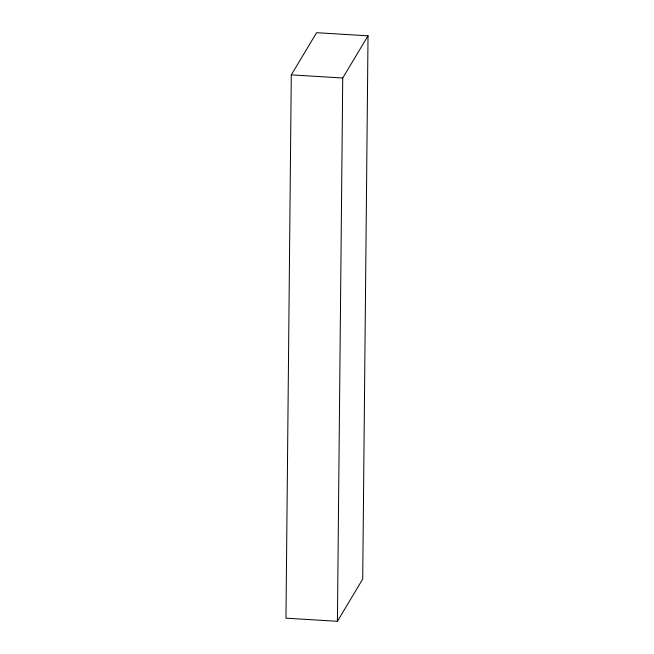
<?xml version="1.0" encoding="UTF-8"?>
<svg xmlns="http://www.w3.org/2000/svg" width="654" height="654" viewBox="0 0 654 654"><rect width="100%" height="100%" fill="white"/><g stroke="black" fill="none" stroke-linecap="round" stroke-linejoin="round"><path stroke-width="0.98" d="M291.292 74.883L285.97 618.185L337.415 621.3L362.708 579.117L368.03 35.815L316.585 32.7L291.292 74.883L342.737 77.998L368.03 35.815M337.415 621.3L342.737 77.998"/></g></svg>
